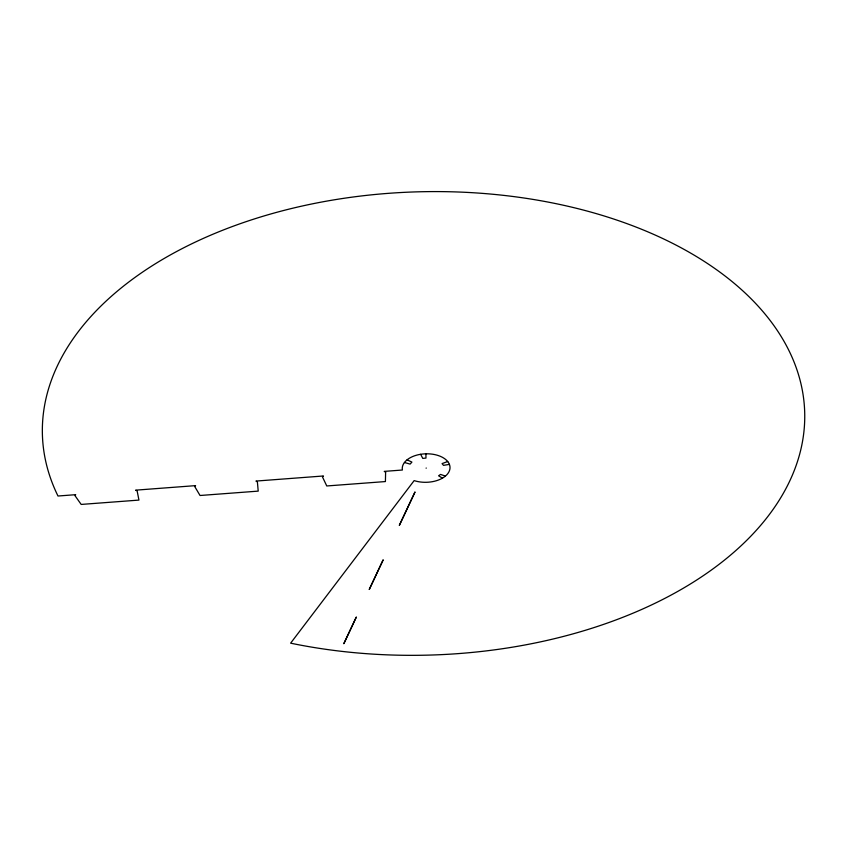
<?xml version="1.0" encoding="UTF-8"?>
<svg xmlns="http://www.w3.org/2000/svg" width="847" height="847" viewBox="0 0 847 847"><rect width="100%" height="100%" fill="white"/><g stroke="black" fill="none" stroke-linecap="round" stroke-linejoin="round"><path stroke-width="1.27" d="M447.714 461.52L442.07 463.605L443.51 465.363L449.408 464.389M404.464 462.504L410.139 464.103L411.907 462.091L407.079 459.847M445.395 476.099L440.567 474.415L438.587 475.792L442.452 478.142M420.62 454.299L422.801 458.407L425.977 458.068L425.893 453.812M426.147 468.232A1.842 1.101 -1.8 0 1 426.2 467.999M385.618 472.255L385.406 481.562L326.762 485.966L322.516 477.02L323.448 475.982L255.942 481.075L257.393 481.932L258.219 491.122L200.04 495.495L194.789 486.654L195.615 485.627L135.605 490.159L137.15 490.995L138.94 500.09L81.174 504.431L75.012 495.686L75.722 494.68L57.988 496.014A381.309 231.697 -1.7 0 1 395.793 192.83A381.309 231.697 -1.7 0 1 800.934 449.101A381.309 231.697 -1.7 0 1 290.627 643.169L414.151 480.609A23.885 14.24 -1.7 0 0 448.846 472.023A23.885 14.24 -1.7 0 0 428.635 453.833A23.885 14.24 -1.7 0 0 402.389 470.021L384.252 471.387L385.618 472.255M356.259 617.198L343.861 643.614L356.259 617.198M383.088 560.015L369.292 589.406L383.088 560.015M414.935 492.139L399.382 525.278L414.935 492.139"/></g></svg>
